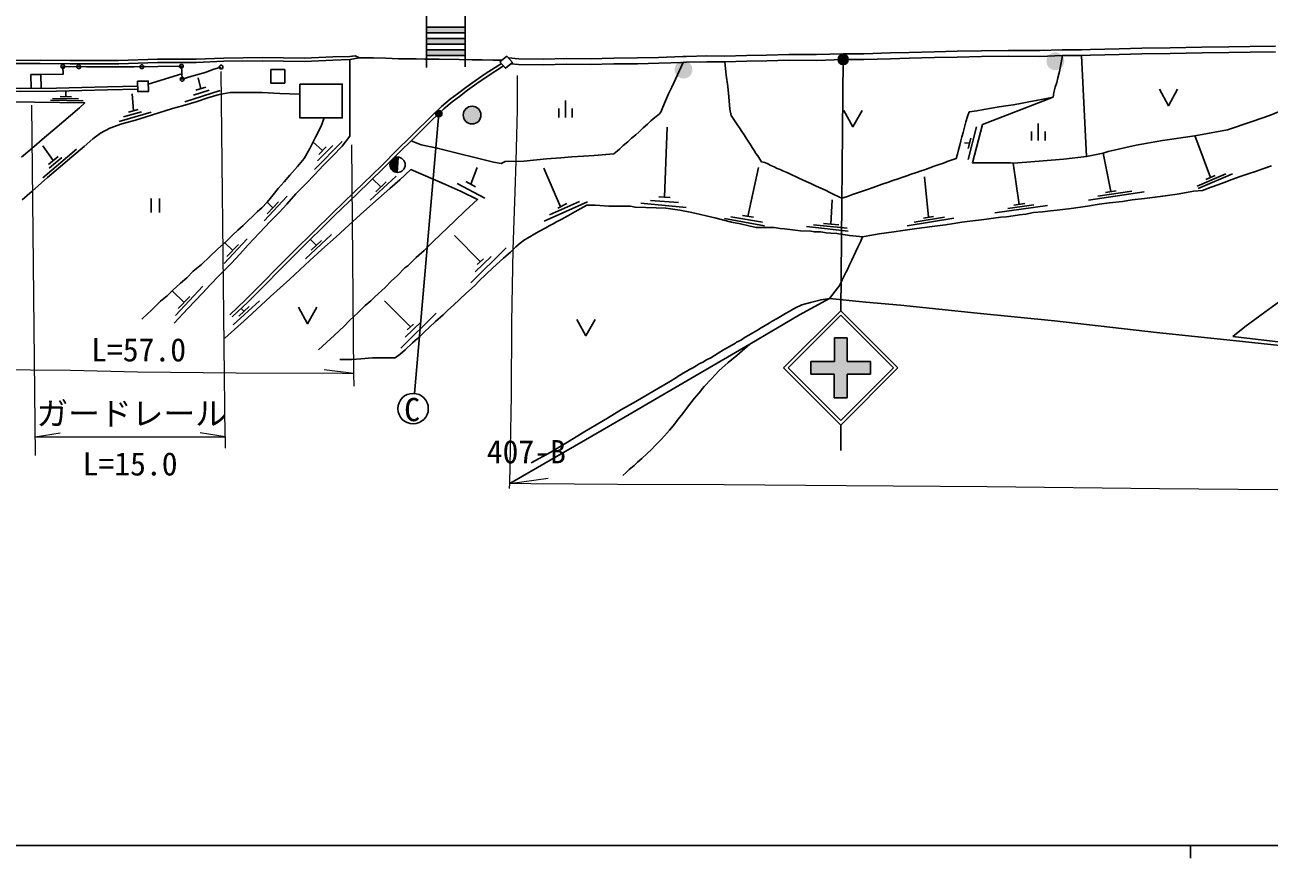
# Model space of a CAD drawing. Units: millimetres at full size, sheet at 1:1000; details may follow other scales. Extents: x 40000 to 680000, y 20000 to 380000.
# Drawn here: x 176227 to 274200, y 204000 to 269593 of the extents above; entities that cross this region are included whole.
import ezdxf
from ezdxf.enums import TextEntityAlignment as Align

# ---------------------------------------------------------------- set-up
doc = ezdxf.new("R2010")
doc.units = ezdxf.units.MM
doc.header["$LTSCALE"] = 1000
for name, color, linetype, lineweight in [('M-BGD', 7, 'Continuous', 25), ('M-BGD-EXST', 7, 'Continuous', 25), ('M-STR-HTXT', 7, 'Continuous', 13), ('M-STR-STRC', 7, 'Continuous', 25), ('M-TTL-BAND', 7, 'Continuous', 25)]:
    doc.layers.add(name, color=color, linetype=linetype, lineweight=lineweight)
doc.styles.add('ＭＳ ゴシック', font='')
doc.styles.get('ＭＳ ゴシック').set_extended_font_data('MS Gothic')

msp = doc.modelspace()

# ---------------------------------------------------------------- hatches: boundary and pattern name
at = {"layer": 'M-BGD'}
for points in [[(227395, 266071, 1), (228795, 266071, 1)], [(256669, 266730, 1), (258069, 266730, 1)], [(210741, 262495, 1), (212141, 262495, 1)], [(205611, 259181, 0.41421), (204972, 258622, 0.41421), (205531, 257983)]]:
    msp.add_hatch(color=256, dxfattribs=at).paths.add_polyline_path(points)
at = {"layer": 'M-BGD-EXST'}
msp.add_hatch(color=256, dxfattribs=at).paths.add_polyline_path([(208600, 262489, 1), (209039, 262728, 0.41421), (208700, 262828, 0.41421)])
at = {"layer": 'M-STR-STRC'}
for points in [[(210894, 268974), (210894, 269424), (207861, 269424), (207861, 268974)], [(210894, 268074), (210894, 268524), (207861, 268524), (207861, 268074)], [(207861, 267624), (207861, 267174), (210894, 267174), (210894, 267624)], [(240264, 266867, 1), (241064, 266867, 1)], [(238104, 243090), (239965, 243090), (239965, 244950), (240965, 244950), (240965, 243090), (242824, 243090), (242824, 242090), (240964, 242090), (240964, 240230), (239964, 240230), (239964, 242090), (238104, 242090)]]:
    msp.add_hatch(color=256, dxfattribs=at).paths.add_polyline_path(points)

# ---------------------------------------------------------------- linework, layer by layer
at = {"layer": 'M-BGD'}
for p, q in [((259821, 259238), (259436, 267190)), ((176704, 265694), (176716, 264597)), ((177493, 265676), (177509, 264606)), ((185943, 264923), (188584, 265748)), ((189695, 264444), (190485, 264701)), ((190090, 264572), (189883, 265418)), ((178255, 263660), (180809, 263608)), ((178391, 263810), (180459, 263770)), ((178994, 263948), (179907, 263931)), ((179451, 263939), (179443, 264390)), ((184768, 262831), (184674, 264162)), ((188815, 263526), (191592, 264430)), ((189503, 264066), (190733, 264466)), ((218793, 262312), (218793, 263640)), ((183640, 261982), (186180, 262722)), ((184003, 262348), (185402, 262756)), ((184393, 262722), (185143, 262941)), ((218260, 262312), (218260, 263009)), ((219326, 262312), (219326, 263009)), ((256022, 260504), (256022, 261832)), ((226602, 256019), (226790, 261549)), ((251147, 261569), (250493, 258984)), ((250717, 260686), (250508, 259859)), ((255488, 260504), (255488, 261200)), ((256555, 260504), (256555, 261200)), ((268347, 260857), (268421, 260680)), ((269588, 257569), (268421, 260680)), ((177636, 257559), (180285, 259797)), ((178463, 258912), (177644, 260069)), ((199656, 259694), (198912, 260375)), ((199025, 258203), (201219, 260419)), ((199025, 258203), (201219, 260419)), ((199273, 258880), (200481, 260100)), ((199366, 259401), (199946, 259987)), ((250613, 260273), (250221, 260317)), ((178083, 258591), (178843, 259233)), ((178149, 258319), (179136, 259154)), ((205531, 257983), (205611, 259181)), ((254528, 255460), (254036, 258718)), ((261740, 256468), (261132, 259500)), ((203419, 255783), (205468, 257695)), ((211329, 257051), (211833, 258378)), ((218399, 255273), (217095, 258323)), ((233166, 254517), (234003, 258371)), ((268541, 256904), (270793, 257867)), ((268620, 256720), (271323, 257877)), ((269213, 257409), (269963, 257730)), ((204263, 256844), (203612, 257486)), ((203854, 256462), (204672, 257226)), ((210255, 257103), (212437, 255949)), ((210948, 257253), (211710, 256849)), ((247381, 254447), (247074, 257633)), ((186163, 255936), (186163, 254818)), ((186830, 255936), (186830, 254818)), ((196879, 256109), (195077, 254166)), ((225491, 255772), (227688, 255611)), ((226155, 256045), (227049, 255993)), ((239699, 253910), (239790, 255810)), ((259989, 255805), (264361, 256450)), ((260705, 256113), (263378, 256507)), ((261322, 256406), (262159, 256529)), ((196196, 255670), (195297, 254727)), ((195746, 255198), (195300, 255637)), ((217114, 254136), (220519, 255663)), ((217532, 254631), (219889, 255700)), ((218204, 255171), (218912, 255539)), ((224725, 255551), (228292, 255228)), ((252596, 254786), (256755, 255368)), ((253630, 255132), (255674, 255419)), ((254087, 255398), (254968, 255522)), ((231313, 254342), (234457, 253774)), ((231812, 254493), (234299, 254069)), ((232724, 254590), (233608, 254445)), ((238335, 253850), (240986, 253579)), ((239100, 253967), (240308, 253854)), ((245691, 253768), (249378, 254366)), ((246264, 254064), (248630, 254447)), ((246994, 254384), (247768, 254510)), ((198323, 251188), (200372, 253100)), ((212085, 250958), (210057, 253006)), ((237781, 253731), (241053, 253356)), ((193722, 252740), (191919, 250797)), ((192589, 251829), (191966, 252442)), ((193038, 252301), (192139, 251358)), ((199167, 252249), (198704, 252701)), ((198758, 251867), (199577, 252631)), ((211343, 249300), (214113, 252032)), ((211679, 250165), (212942, 251372)), ((211844, 250731), (212327, 251186)), ((190230, 249022), (188088, 246712)), ((188757, 247744), (187825, 248660)), ((189207, 248215), (188308, 247273)), ((192640, 245970), (194689, 247883)), ((193075, 246650), (193893, 247414)), ((193484, 247032), (193247, 247271)), ((206580, 245814), (204552, 247862)), ((205838, 244156), (208607, 246888)), ((206173, 245021), (207437, 246228)), ((206339, 245587), (206822, 246042))]:
    msp.add_line(p, q, dxfattribs=at)
for points in [[(143307, 268998), (144374, 268487), (145897, 267855), (147439, 267254), (149648, 266395), (151188, 265945), (153062, 265649), (154764, 265404), (156825, 265103), (158785, 264880), (160432, 264802), (164286, 264702), (167138, 264602), (171059, 264524), (173988, 264434), (175855, 264338), (178729, 264370), (180724, 264427), (182726, 264475), (185108, 264532)], [(143394, 269233), (144476, 268715), (145991, 268087), (147530, 267487), (149729, 266632), (151243, 266189), (153099, 265896), (154800, 265652), (156858, 265351), (158805, 265130), (160442, 265052), (164294, 264952), (167145, 264852), (171065, 264774), (173999, 264684), (175860, 264588), (178724, 264620), (180717, 264677), (182720, 264725), (185105, 264782)], [(274695, 267917), (272694, 267901), (271033, 267876), (268910, 267852), (266403, 267786), (264166, 267769), (262388, 267720), (260134, 267662), (259426, 267640), (257914, 267626), (256137, 267564), (253651, 267580), (251549, 267547), (249641, 267514), (247847, 267473), (245856, 267424), (244375, 267383), (242277, 267309), (240658, 267317), (238561, 267252), (236392, 267260), (234631, 267210), (233052, 267194), (231349, 267138), (229933, 267145), (228315, 267112), (228031, 267093), (226126, 267030), (224455, 266989), (222606, 266981), (220734, 266931), (218845, 266948), (217083, 266898), (215118, 266914), (214294, 267007)], [(261536, 259631), (263727, 260119), (265807, 260495), (268347, 260857), (270917, 261331), (272865, 261994), (274306, 262493), (275427, 262968), (275772, 264303), (276116, 265588), (276329, 266439), (276615, 267543)], [(175030, 266792), (177437, 266804), (179796, 266780), (183611, 266780), (186660, 266887), (189717, 266887), (191895, 266982), (194939, 267018), (198234, 266971), (200468, 267077), (201816, 267108)], [(175033, 266542), (177436, 266554), (179795, 266530), (183616, 266530), (186665, 266637), (189722, 266637), (191902, 266732), (194939, 266768), (198238, 266720), (200477, 266828), (201822, 266858)], [(187988, 246105), (189058, 247259), (190214, 248462), (190810, 249132), (191523, 249876), (192491, 250836), (193149, 251556), (193807, 252283), (194691, 253230), (195528, 254113), (196271, 254863), (196860, 255476), (197572, 256288), (198348, 257072), (199061, 257823), (199726, 258527), (200455, 259257), (201213, 260053), (201822, 260833), (201822, 266858)], [(213752, 266551), (212481, 265730), (211684, 265188), (210937, 264662), (210296, 264155), (209720, 263737), (209043, 263172), (208081, 262243), (206991, 261177), (206456, 260646), (205620, 259824), (204301, 258501), (202189, 256456), (200440, 254773), (197465, 251826), (193604, 247956), (192369, 246781)], [(201816, 267108), (202225, 267169), (202583, 266995)], [(201822, 266858), (202583, 266995), (203682, 266989), (204641, 266963), (205640, 266925), (207042, 266919), (207731, 266905), (208857, 266895), (210436, 266860), (211444, 266855), (212232, 266845), (213105, 266805), (213795, 266809)], [(206631, 260468), (207420, 260163), (208704, 259889), (210256, 259492), (211758, 259138), (213129, 258791), (213742, 258690), (214038, 258834), (215511, 258870), (217294, 259036), (218441, 259130), (219302, 259198), (220204, 259263), (221045, 259310), (222605, 259435), (223037, 259814), (223345, 260096), (223696, 260391), (223992, 260674), (224325, 260939), (224592, 261186), (224918, 261499), (225263, 261787), (225520, 262031), (225833, 262299), (226164, 262574), (226311, 262735), (226472, 263107), (226667, 263605), (226906, 264166), (227157, 264687), (228053, 266643)], [(274705, 267467), (272699, 267451), (271039, 267426), (268918, 267402), (266411, 267336), (264174, 267319), (262400, 267270), (260147, 267213), (259436, 267190), (257924, 267176), (256143, 267114), (253653, 267130), (251556, 267097), (249650, 267064), (247857, 267023), (245868, 266974), (244389, 266933), (242284, 266859), (240664, 266867), (238568, 266802), (236397, 266810), (234639, 266760), (233062, 266744), (231355, 266688), (229936, 266695), (228334, 266662), (228053, 266643), (226139, 266580), (224461, 266539), (222613, 266531), (220738, 266481), (218849, 266498), (217087, 266448), (215090, 266465), (214499, 266531)], [(231355, 266688), (231455, 265633), (231568, 264739), (231664, 263921), (231747, 262958), (231846, 262459), (232114, 262060), (232309, 261745), (232487, 261482), (232678, 261195), (232858, 260929), (233020, 260678), (233190, 260429), (233340, 260201), (233482, 259950), (233657, 259696), (233788, 259480), (233947, 259279), (234111, 259027), (234239, 258812), (234483, 258764), (234729, 258643), (234965, 258531), (235220, 258430), (235470, 258292), (235699, 258198), (235904, 258114), (236167, 257988), (236461, 257863), (237119, 257544), (237446, 257405), (237754, 257260), (238121, 257097), (238546, 256903), (238895, 256728), (239257, 256569), (239599, 256408), (239865, 256279), (240316, 256065), (240561, 255963), (241006, 256086), (241405, 256232), (241940, 256412), (242186, 256500), (242579, 256637), (243026, 256783), (243438, 256938), (243818, 257076), (244228, 257224), (244572, 257338), (245003, 257481), (245364, 257597), (245682, 257717), (246008, 257842), (246432, 257980), (246794, 258110), (247131, 258218), (247479, 258342), (247814, 258460), (248209, 258598), (248551, 258720), (248841, 258828), (249169, 258950), (249562, 259088), (249661, 259420), (249749, 259753), (249846, 260133), (249927, 260466), (250011, 260790), (250101, 261129), (250221, 261552), (250329, 261967), (250440, 262386), (250587, 262739), (251176, 262823), (251744, 262929), (252339, 263033), (252932, 263135), (253457, 263211), (254070, 263309), (254752, 263433), (255286, 263536), (255868, 263640), (256401, 263740), (256929, 263838), (257192, 263910), (257254, 264261), (257366, 264692), (257472, 265046), (257574, 265432), (257688, 265916), (257830, 266608), (257924, 267176)], [(176704, 265694), (177493, 265676), (179233, 265710), (179217, 266315)], [(188553, 266336), (184828, 266297), (181082, 266297), (179217, 266315)], [(188553, 266336), (188607, 265313), (189385, 265560), (190416, 265851), (191105, 266110), (191676, 266272)], [(213922, 266364), (212619, 265522), (211827, 264982), (211087, 264462), (210447, 263956), (209874, 263540), (209210, 262986), (208255, 262064), (207167, 260999), (206631, 260468), (205796, 259647), (204476, 258323), (202363, 256276), (200615, 254594), (197642, 251649), (193779, 247777), (192542, 246600)], [(176020, 255825), (176791, 256513), (178015, 257573), (179033, 258437), (179927, 259208), (180883, 260030), (181572, 260626), (182169, 261079), (182909, 261469), (183865, 261809), (184925, 262086), (185788, 262343), (186765, 262662), (187855, 263001), (188636, 263227), (189705, 263546), (190642, 263855), (191515, 264101), (192399, 264266), (194907, 264266), (196295, 264184), (197888, 264143)], [(257192, 263910), (251639, 261745), (250856, 258729), (253832, 258721), (254036, 258718)], [(265561, 264526), (266277, 263231), (266992, 264526)], [(175964, 259193), (176771, 259860), (177768, 260735), (178591, 261409), (180522, 263062), (180941, 263464), (174989, 263546)], [(240715, 262865), (241431, 261570), (242146, 262865)], [(199804, 262265), (199559, 261631), (199100, 260759), (198658, 259855), (198230, 259064), (197683, 258456), (197083, 257772), (196648, 257251), (196176, 256706), (195773, 256206), (195306, 255644), (194891, 255201), (194553, 254894), (194150, 254518), (193836, 254214), (193402, 253811), (192986, 253432), (192573, 253029), (192101, 252566), (191431, 251952), (190778, 251359), (190131, 250738), (189488, 250195), (188967, 249679), (188484, 249256), (187875, 248707), (187422, 248276), (186914, 247831), (186500, 247449), (186158, 247117), (185875, 246856), (185446, 246440)], [(254036, 258718), (255118, 258787), (258014, 259019), (259821, 259238), (261132, 259500), (261536, 259631)], [(293740, 259650), (294385, 259740), (294043, 257432), (293821, 254827), (293474, 251466), (293359, 249537), (293279, 243879), (288826, 243858), (284890, 243940), (281974, 243986), (278214, 244381), (274684, 244666), (271354, 245062)], [(191973, 244939), (193762, 246528), (195576, 248205), (197077, 249575), (198654, 251034), (199617, 251920), (200734, 252919), (201744, 253829), (202654, 254668), (203617, 255530), (204952, 256711), (205744, 257397), (206618, 258206), (209351, 257032), (210520, 256493), (211877, 255850), (210894, 254947), (210087, 254160), (208954, 253100), (208379, 252542), (207655, 251836), (207039, 251274), (206380, 250623), (206148, 250470), (205545, 249847), (205087, 249440), (204584, 248932), (203784, 248184), (203464, 247864), (203030, 247508), (202475, 246953), (201788, 246310), (201368, 245885), (200607, 245177), (199356, 244010)], [(242175, 252912), (242753, 253024), (243496, 253145), (244649, 253310), (245355, 253394), (246467, 253560), (247675, 253730), (248721, 253863), (249364, 253958), (250003, 254050), (250647, 254144), (251320, 254221), (251945, 254304), (252496, 254379), (253086, 254456), (253532, 254494), (254042, 254563), (254553, 254633), (255047, 254694), (255635, 254812), (256364, 254879), (256981, 254959), (257514, 255011), (258613, 255131), (259892, 255328), (260828, 255479), (261640, 255573), (262657, 255702), (263409, 255809), (264397, 255930), (265225, 256037), (266187, 256162), (266969, 256275), (267685, 256397), (268258, 256505), (268951, 256545), (269648, 256810), (270175, 257012), (270673, 257193), (271269, 257409), (271931, 257650), (272634, 257890), (273129, 258061), (273693, 258273), (274386, 258502)], [(201031, 243239), (201959, 243262), (202681, 243313), (203586, 243381), (205375, 243381), (205772, 243684), (206166, 244025), (206760, 244566), (207140, 244908), (207463, 245193), (207743, 245472), (208072, 245772), (208563, 246243), (209152, 246763), (209531, 247137), (209978, 247528), (210942, 248460), (211622, 249060), (212008, 249443), (213078, 250465), (213922, 251242), (214461, 251701), (214890, 252122), (215219, 252398), (215564, 252684), (215984, 252919), (216328, 253110), (216761, 253357), (217237, 253604), (217499, 253772), (217834, 253930), (218093, 254101), (218516, 254304), (218972, 254554), (219536, 254876), (220009, 255144), (220473, 255412), (221129, 255412), (222210, 255327), (223904, 255315), (224278, 255242), (225931, 255204), (226706, 255153), (227238, 255089), (227795, 255000), (228752, 254813), (230553, 254398), (231864, 254073), (232575, 253934), (233241, 253763), (233816, 253634), (235223, 253634), (235709, 253558), (236047, 253549), (237290, 253380), (238127, 253364), (238402, 253298), (238901, 253289), (239325, 253218), (239681, 253200), (240149, 253169), (241161, 253009), (241955, 252930), (242175, 252912), (242015, 252520), (241807, 252086), (241636, 251709), (241467, 251365), (241330, 251075), (241165, 250696), (241025, 250401), (240905, 250143), (240746, 249831), (240571, 249530), (240388, 249114), (240223, 248855), (239590, 248046), (238921, 247952), (238084, 247739), (237418, 247557), (236843, 247300), (236404, 247023), (236122, 246862), (235737, 246649), (235456, 246487), (235072, 246279), (234825, 246122), (234528, 245927), (234200, 245744), (233905, 245559), (233543, 245348), (233244, 245158), (232949, 244997), (232644, 244794), (232455, 244699)], [(279643, 251258), (278675, 250541), (277901, 250000), (277320, 249544), (276621, 249013), (275585, 248264), (274717, 247614), (273855, 246971), (273087, 246403), (272287, 245822), (271354, 245062)], [(239590, 248046), (237212, 246761), (233305, 244451), (229283, 242126), (226461, 240479), (223486, 238730), (220382, 236929), (217598, 235320), (214406, 233481)], [(239590, 248046), (242453, 247765), (245178, 247526), (251212, 246900), (257289, 246296), (265345, 245388), (271362, 244738), (278485, 243995), (282261, 243633), (286479, 243497), (293312, 243361)], [(197775, 247366), (198491, 246071), (199207, 247366)], [(219692, 246413), (220408, 245118), (221124, 246413)], [(233305, 244451), (232279, 243570), (231601, 243009), (230862, 242347), (230285, 241719), (229727, 241126), (229323, 240628), (228951, 240198), (228570, 239702), (228199, 239210), (227939, 238879), (227647, 238520), (227402, 238181), (226974, 237682), (226600, 237237), (226301, 236920), (225902, 236528), (225560, 236172), (225189, 235822), (224815, 235469), (224469, 235170), (224192, 234904), (223817, 234586), (223550, 234319), (223312, 234120)], [(232183, 244532), (231483, 244148), (231225, 244009), (230819, 243763), (230529, 243578), (230235, 243396), (229908, 243220), (229607, 243043), (229332, 242899), (229096, 242751), (228835, 242600), (228560, 242454), (228294, 242306), (228070, 242165), (227864, 242041), (227656, 241930), (227527, 241822)], [(232455, 244699), (232273, 244618), (232183, 244532)], [(227527, 241822), (226928, 241477), (225792, 240801), (224326, 239956), (223207, 239308), (222108, 238639), (220319, 237596), (219095, 236817), (217641, 235961), (216094, 235110)]]:
    msp.add_lwpolyline(points, dxfattribs=at)
for points in [[(214187, 267132), (213637, 266679), (214083, 266186), (214617, 266630)], [(195586, 266074), (195586, 265010), (196689, 265010), (196689, 266075)], [(185100, 265175), (185111, 264345), (185949, 264337), (185940, 265175)], [(197888, 264931), (197888, 262265), (201219, 262265), (201219, 264931)]]:
    msp.add_lwpolyline(points, close=True, dxfattribs=at)
for centre, radius in [((179217, 266315), 150), ((180467, 266303), 150), ((185440, 266303), 150), ((188553, 266336), 150), ((191676, 266272), 150), ((188607, 265313), 150), ((211441, 262495), 700), ((205571, 258582), 600)]:
    msp.add_circle(centre, radius, dxfattribs=at)
at = {"layer": 'M-BGD-EXST'}
msp.add_line((208819, 262608), (206898, 240581), dxfattribs=at)
for centre, radius in [((208819, 262608), 250), ((206794, 239386), 1200)]:
    msp.add_circle(centre, radius, dxfattribs=at)
at = {"layer": 'M-STR-HTXT'}
for p, q in [((191992, 237155), (191682, 265919)), ((177052, 235701), (176775, 263276)), ((177037, 237155), (179013, 237467)), ((191992, 237155), (190016, 237467)), ((214406, 233481), (217434, 233907))]:
    msp.add_line(p, q, dxfattribs=at)
for points in [[(214393, 233108), (214406, 233481), (214538, 240416), (214571, 246194), (214675, 251912), (214839, 256444), (214917, 258856), (215010, 262913), (215023, 265610)], [(202149, 241157), (202140, 242161), (201975, 260140)], [(135077, 246861), (136655, 246343), (139442, 245573), (141403, 245042), (143464, 244619), (145494, 244152), (148170, 243762), (149903, 243546), (152453, 243188), (155501, 242873), (158655, 242591), (159900, 242601), (164513, 242545), (168961, 242455), (173504, 242462), (179808, 242412), (185102, 242288), (192860, 242195), (201247, 242171), (202140, 242161), (199787, 242440)], [(177037, 237155), (191992, 237155), (191992, 236272)], [(277954, 232963), (265579, 233072), (252010, 233218), (240903, 233304), (231283, 233385), (222898, 233418), (216054, 233463), (214406, 233481)]]:
    msp.add_lwpolyline(points, dxfattribs=at)
at = {"layer": 'M-STR-STRC'}
for p, q in [((207861, 273231), (207861, 266244)), ((210894, 273233), (210894, 266294)), ((207861, 269424), (210894, 269424)), ((207861, 268974), (210894, 268974)), ((207861, 268524), (210894, 268524)), ((207861, 268074), (210894, 268074)), ((207861, 267624), (210894, 267624)), ((207861, 267174), (210894, 267174)), ((240664, 266867), (240464, 247090)), ((235964, 242590), (240464, 247090)), ((244964, 242590), (240464, 247090)), ((236317, 242590), (240464, 246737)), ((244611, 242590), (240464, 246737)), ((239965, 244950), (240965, 244950)), ((239965, 244950), (239965, 243090)), ((240965, 244950), (240965, 243090)), ((238104, 243090), (238104, 242090)), ((238104, 243090), (239965, 243090)), ((240965, 243090), (242824, 243090)), ((242824, 243090), (242824, 242090)), ((235964, 242590), (240464, 238090)), ((236317, 242590), (240464, 238443)), ((238104, 242090), (239964, 242090)), ((239964, 242090), (239964, 240230)), ((240464, 238443), (244611, 242590)), ((240464, 238090), (244964, 242590)), ((240964, 242090), (242824, 242090)), ((240964, 242090), (240964, 240230)), ((239964, 240230), (240964, 240230)), ((240464, 238090), (240464, 236090))]:
    msp.add_line(p, q, dxfattribs=at)
msp.add_circle((240664, 266867), 400, dxfattribs=at)
at = {"layer": 'M-TTL-BAND'}
for p, q in [((40000, 205000), (579000, 205000)), ((268000, 205000), (268000, 204000))]:
    msp.add_line(p, q, dxfattribs=at)

# ---------------------------------------------------------------- texts
at = {"layer": 'M-BGD', "style": 'ＭＳ ゴシック'}
msp.add_text('407-B', height=1833, dxfattribs=at).set_placement((215711, 235992), align=Align.MIDDLE_CENTER)
at = {"layer": 'M-BGD-EXST', "style": 'ＭＳ ゴシック'}
msp.add_text('C', height=1833, dxfattribs=at).set_placement((206718, 239310), align=Align.MIDDLE_CENTER)
at = {"layer": 'M-STR-HTXT', "style": 'ＭＳ ゴシック'}
for s, p in [('L=57.0', (185183, 244017)), ('ガードレール', (184640, 239001)), ('L=15.0', (184511, 235037))]:
    msp.add_text(s, height=1833, dxfattribs=at).set_placement(p, align=Align.MIDDLE_CENTER)

doc.saveas('drawing.dxf')
